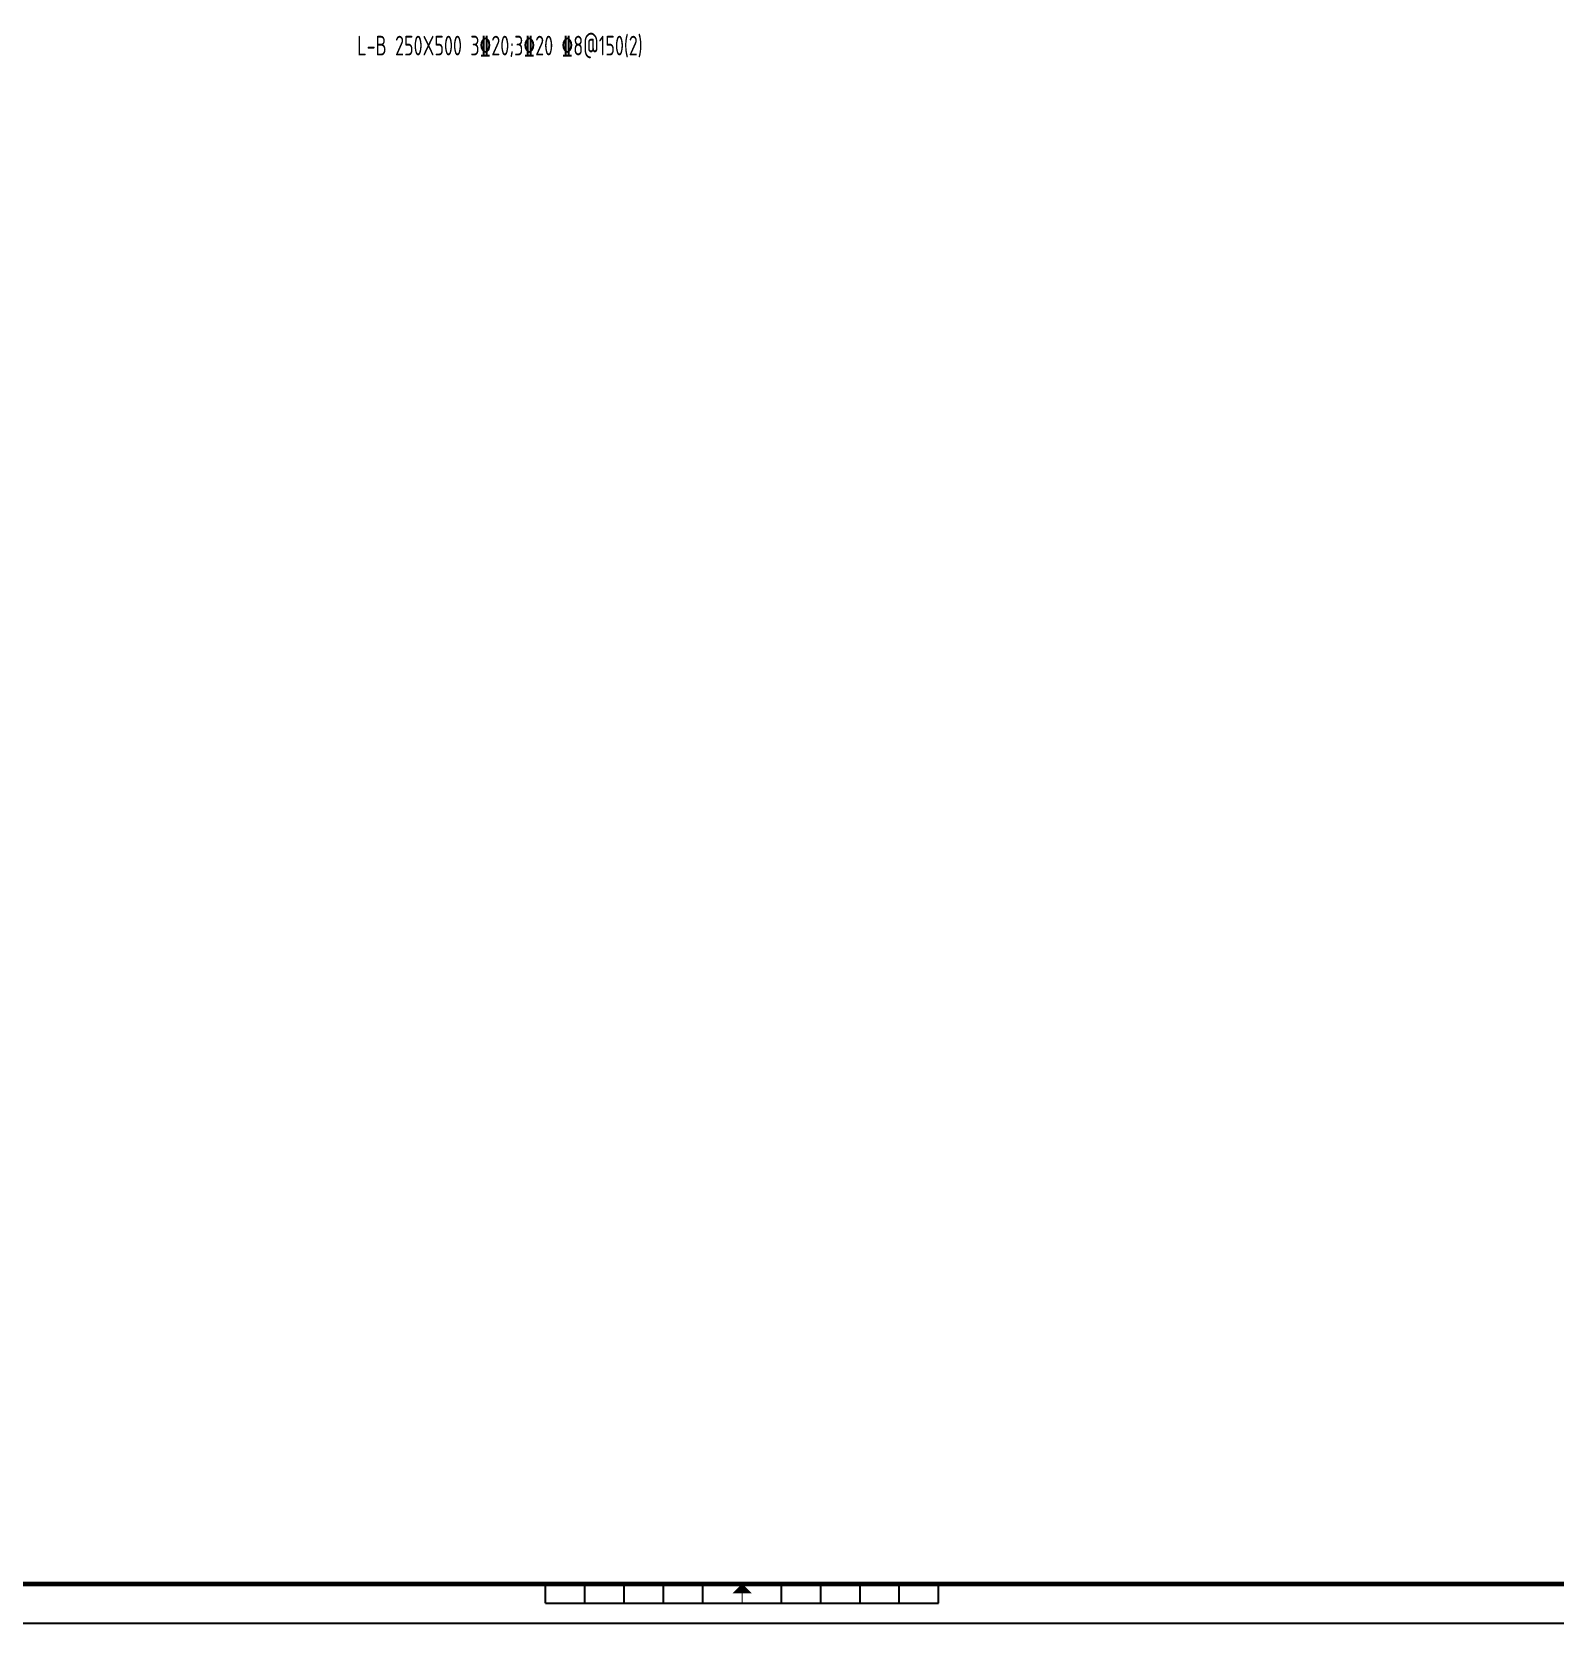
# Model space of a CAD drawing. Header units: millimetres. Extents: x 2998490 to 15040601, y 444546 to 7822218.
# Drawn here: x 14402905 to 14441667, y 7401664 to 7442157 of the extents above; entities that cross this region are included whole.
import ezdxf

# ---------------------------------------------------------------- set-up
doc = ezdxf.new("R2010")
doc.units = ezdxf.units.MM
doc.header["$LTSCALE"] = 2000
doc.layers.add('3-liang-R截面-X', color=50, linetype='Continuous')
doc.layers.add('图框', color=7, linetype='Continuous')
doc.styles.add('TSSD_Rein', font='Tssdeng.shx', dxfattribs={"width": 0.7, "bigfont": 'hztxt.shx'})

# ---------------------------------------------------------------- blocks, each defined once
blk = doc.blocks.new('TJAD_TK_A0')
at = {"layer": '图框'}
for p, q in [((1517.5, -436.65), (1517.5, -431.65)), ((1527.5, -436.65), (1527.5, -431.65)), ((1537.5, -436.65), (1537.5, -431.65)), ((1547.5, -436.65), (1547.5, -431.65)), ((1557.5, -436.65), (1557.5, -431.65)), ((1577.5, -436.65), (1577.5, -431.65)), ((1587.5, -436.65), (1587.5, -431.65)), ((1597.5, -436.65), (1597.5, -431.65)), ((1607.5, -436.65), (1607.5, -431.65)), ((1617.5, -436.65), (1617.5, -431.65)), ((1517.5, -436.65), (1617.5, -436.65)), ((973, -441.7), (2162, -441.7))]:
    blk.add_line(p, q, dxfattribs=at)
at = {"layer": '图框', "const_width": 1.2}
blk.add_lwpolyline([(2152, -431.7), (2152, 389.3), (998, 389.3), (998, -431.7)], close=True, dxfattribs=at)
at = {"layer": '图框', "const_width": 0.3}
blk.add_lwpolyline([(1567.5, -434.15), (1567.5, -436.65)], dxfattribs=at)
at = {"layer": '图框'}
blk.add_solid([(1570, -434.15), (1565, -434.15), (1567.5, -431.65)], dxfattribs=at)

msp = doc.modelspace()

# ---------------------------------------------------------------- block references
at = {"layer": '图框', "xscale": 100, "yscale": 100, "zscale": 100}
msp.add_blockref('TJAD_TK_A0', (14264228.6, 7445833.9), dxfattribs=at)

# ---------------------------------------------------------------- texts
at = {"layer": '3-liang-R截面-X', "style": 'TSSD_Rein', "width": 0.7}
msp.add_text('L-B 250X500 3%%13220;3%%13220 %%1328@150(2)', height=500, rotation=359.99419, dxfattribs=at).set_placement((14411183.9, 7441557.2))

doc.saveas('drawing.dxf')
